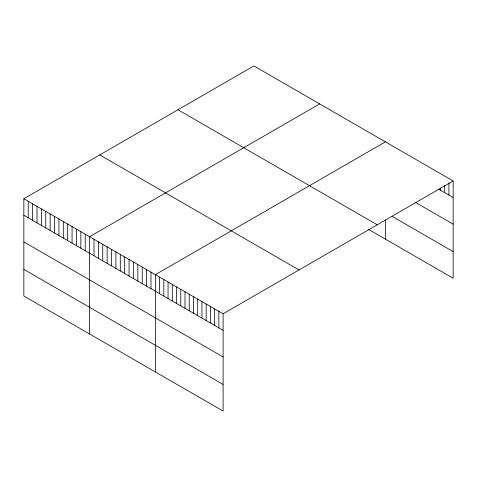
<?xml version="1.0" encoding="UTF-8"?>
<svg xmlns="http://www.w3.org/2000/svg" width="477" height="477" viewBox="0 0 477 477"><rect width="100%" height="100%" fill="white"/><g stroke="black" fill="none" stroke-linecap="round" stroke-linejoin="round"><path stroke-width="0.72" d="M23.85 198.748L223.105 313.788L223.105 411.067L23.85 296.026L23.85 198.748L253.895 65.933L453.15 180.974L453.15 278.252L368.494 229.377M319.65 103.897L89.604 236.711L89.604 333.989M385.404 141.86L155.359 274.674L155.359 371.953M223.105 313.788L453.15 180.974M438.631 189.125L453.15 197.502M415.646 202.498L453.15 224.148M392.058 216.331L453.15 251.606M177.981 109.764L377.235 224.798M99.765 154.918L299.019 269.958M23.85 215.282L223.105 330.322M23.85 241.928L223.105 356.969M23.85 269.38L223.105 384.42M448.917 182.84L448.917 195.063M444.683 185.428L444.683 192.619M440.45 188.016L440.45 190.174M385.404 219.891L385.404 239.138M218.871 311.344L218.871 327.878M214.638 308.899L214.638 325.433M210.399 306.455L210.399 322.989M206.165 304.01L206.165 320.544M201.932 301.565L201.932 318.099M197.699 299.121L197.699 315.655M193.465 296.676L193.465 313.21M189.232 294.231L189.232 310.765M184.998 291.787L184.998 308.321M180.765 289.342L180.765 305.876M176.526 286.898L176.526 303.432M172.292 284.453L172.292 300.987M168.059 282.008L168.059 298.542M163.826 279.564L163.826 296.098M159.592 277.119L159.592 293.653M150.976 272.146L150.976 288.674M146.588 269.612L146.588 286.146M142.206 267.084L142.206 283.612M137.823 264.55L137.823 281.084M133.441 262.022L133.441 278.556M129.058 259.488L129.058 276.022M124.67 256.96L124.67 273.494M120.287 254.426L120.287 270.96M115.905 251.898L115.905 268.432M111.523 249.364L111.523 265.898M107.14 246.836L107.14 263.37M102.752 244.307L102.752 260.836M98.369 241.773L98.369 258.307M93.987 239.245L93.987 255.773M85.222 234.183L85.222 250.711M80.84 231.649L80.84 248.183M76.451 229.121L76.451 245.655M72.069 226.587L72.069 243.121M67.686 224.059L67.686 240.593M63.304 221.525L63.304 238.059M58.921 218.997L58.921 235.531M54.533 216.463L54.533 232.997M50.151 213.934L50.151 230.469M45.768 211.406L45.768 227.934M41.386 208.872L41.386 225.406M37.003 206.344L37.003 222.872M32.615 203.81L32.615 220.344M28.232 201.282L28.232 217.816"/></g></svg>
